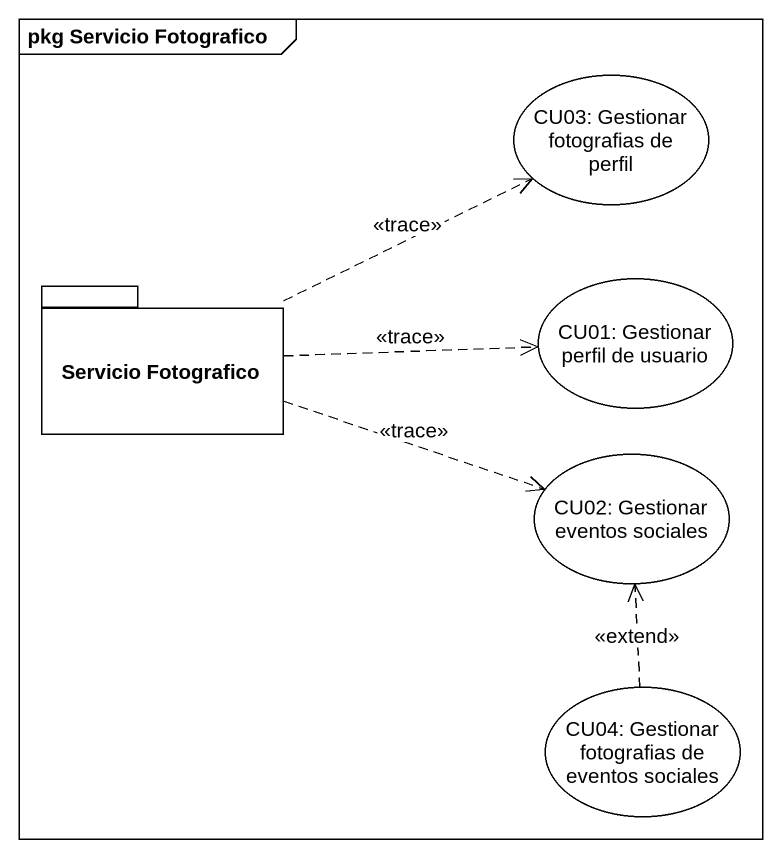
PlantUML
@startuml
mainframe pkg Servicio Fotografico
usecase "CU03: Gestionar fotografias de perfil" as CU03_Gestionar_fotografias
package "Servicio Fotografico" as Servicio_Fotografico {
}
usecase "CU01: Gestionar perfil de usuario" as CU01_Gestionar_perfil_de
usecase "CU02: Gestionar eventos sociales" as CU02_Gestionar_eventos
usecase "CU04: Gestionar fotografias de eventos sociales" as CU04_Gestionar_fotografias
Servicio_Fotografico .right.> CU03_Gestionar_fotografias : <<trace>>
Servicio_Fotografico .right.> CU01_Gestionar_perfil_de : <<trace>>
Servicio_Fotografico .right.> CU02_Gestionar_eventos : <<trace>>
CU04_Gestionar_fotografias .up.> CU02_Gestionar_eventos : <<extend>>
@enduml
